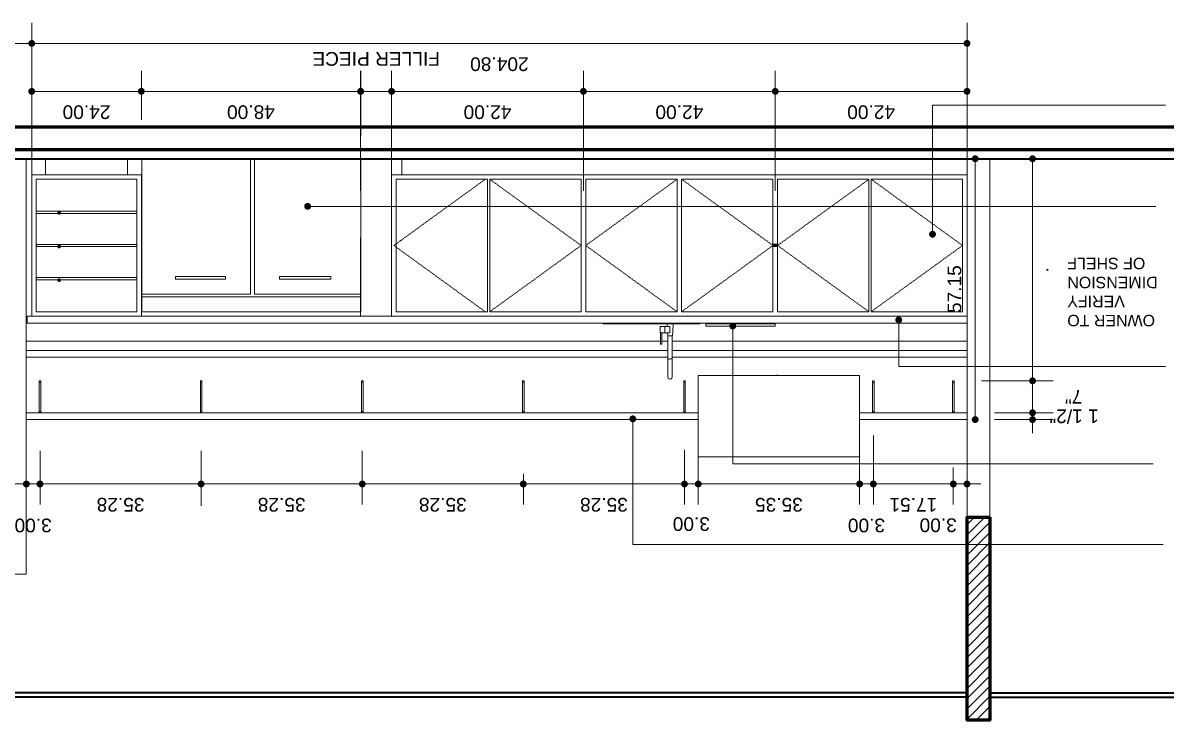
# Model space of a CAD drawing. Extents: x -566 to 72611, y -487 to 32334.
# Drawn here: x 326.8 to 577.1, y -481 to -328.2 of the extents above; entities that cross this region are included whole.
import ezdxf

# ---------------------------------------------------------------- set-up
doc = ezdxf.new("R2010")
doc.units = 0
doc.header["$LTSCALE"] = 0.5
doc.header["$MEASUREMENT"] = 0
doc.linetypes.add('HIDDEN', pattern=[0.375, 0.25, -0.125])
doc.layers.get('0').update_dxf_attribs({"color": 20, "linetype": 'CONTINUOUS'})
doc.layers.get('DEFPOINTS').update_dxf_attribs({"linetype": 'CONTINUOUS', "lineweight": 5})
for name, color, linetype, lineweight in [('Annotations', 40, 'CONTINUOUS', 5), ('Framing', 142, 'CONTINUOUS', 35), ('hatch', 253, 'CONTINUOUS', 5), ('projection', 153, 'HIDDEN', 9), ('viewed', 160, 'CONTINUOUS', 13), ('walls', 191, 'CONTINUOUS', 60)]:
    doc.layers.add(name, color=color, linetype=linetype, lineweight=lineweight)
doc.styles.get("Standard").update_dxf_attribs({"font": 'arial.ttf'})
doc.dimstyles.new('Arch96', dxfattribs={"dimscale": 96, "dimtxt": 0.03125, "dimasz": 0.015625, "dimexe": 0.046875, "dimexo": 0.0625, "dimgap": 0.03125, "dimtad": 1, "dimtoh": 1, "dimdec": 4, "dimzin": 3, "dimdsep": 46, "dimlunit": 4, "dimtxsty": 'Standard', "dimblk": 'DOT', "dimcen": 0, "dimdle": 0.046875, "dimclrd": 256, "dimclre": 256, "dimclrt": 256, "dimaunit": 1, "dimadec": 3, "dimazin": 2, "dimtfac": 1, "dimtdec": 4, "dimtmove": 2, "dimatfit": 3, "dimldrblk": 'ARO14', "dimfxl": 1, "dimfrac": 2, "dimlwd": -1, "dimlwe": -1, "dimarcsym": 0})
doc.dimstyles.new('Arch96 IN', dxfattribs={"dimscale": 96, "dimtxt": 0.03125, "dimasz": 0.015625, "dimexe": 0.046875, "dimexo": 0.125, "dimgap": 0.03125, "dimtad": 1, "dimtoh": 1, "dimzin": 3, "dimdsep": 46, "dimtxsty": 'Standard', "dimblk": 'DOT', "dimcen": 0, "dimdle": 0.046875, "dimclrd": 256, "dimclre": 256, "dimclrt": 256, "dimaunit": 1, "dimadec": 3, "dimazin": 2, "dimtfac": 1, "dimtmove": 2, "dimatfit": 3, "dimldrblk": 'ARO14', "dimfxl": 1, "dimfrac": 2, "dimlwd": -1, "dimlwe": -1, "dimarcsym": 0})

# ---------------------------------------------------------------- blocks, each defined once
blk = doc.blocks.new('_Dot')
at = {"color": 0, "linetype": 'ByBlock', "lineweight": -2}
blk.add_line((-0.5, 0), (-1, 0), dxfattribs=at)
at = {"color": 0, "linetype": 'ByBlock', "const_width": 0.5}
blk.add_lwpolyline([(-0.25, 0, 1), (0.25, 0, 1)], format="xyb", close=True, dxfattribs=at)
blk = doc.blocks.new('*D4')
at = {"layer": 'Annotations', "transparency": 16777216}
for p, q in [((533.5, -446.71), (533.5, -424.72)), ((530.5, -425.62), (530.5, -433.72)), ((529, -429.22), (527.5, -429.22)), ((533.5, -429.22), (530.5, -429.22)), ((535, -429.22), (536.5, -429.22))]:
    blk.add_line(p, q, dxfattribs=at)
at = {"layer": 'DEFPOINTS', "color": 0, "transparency": 16777216}
for p in [(530.5, -413.62, 64), (530.5, -429.22), (533.5, -458.71, 80)]:
    blk.add_point(p, dxfattribs=at)
at = {"layer": 'Annotations', "transparency": 16777216, "xscale": 1.5, "yscale": 1.5, "zscale": 1.5}
blk.add_blockref('_Dot', (530.5, -429.22), dxfattribs=at)
at = {"layer": 'Annotations', "transparency": 16777216, "xscale": 1.5, "yscale": 1.5, "zscale": 1.5, "rotation": 180}
blk.add_blockref('_Dot', (533.5, -429.22), dxfattribs=at)
at = {"layer": 'Annotations', "transparency": 16777216, "insert": (527.19, -438.23), "char_height": 3, "attachment_point": 5, "rotation": 180}
blk.add_mtext('3.00', dxfattribs=at)
blk = doc.blocks.new('ARO14')
blk.add_line((0, 0), (-1.02, 0))
at = {"const_width": 0.0625}
blk.add_lwpolyline([(-0.77, 0.47), (0, 0), (-0.77, -0.47)], dxfattribs=at)
blk = doc.blocks.new('*D18')
at = {"layer": 'Annotations', "transparency": 16777216}
for p, q in [((474.64, -421.97), (474.64, -433.72)), ((508.49, -429.22), (476.14, -429.22)), ((509.99, -431.6), (509.99, -433.72))]:
    blk.add_line(p, q, dxfattribs=at)
at = {"layer": 'DEFPOINTS', "color": 0, "transparency": 16777216}
for p in [(474.64, -409.97), (509.99, -419.6, 48), (474.64, -429.22)]:
    blk.add_point(p, dxfattribs=at)
at = {"layer": 'Annotations', "transparency": 16777216, "xscale": 1.5, "yscale": 1.5, "zscale": 1.5, "rotation": 180}
blk.add_blockref('_Dot', (474.64, -429.22), dxfattribs=at)
at = {"layer": 'Annotations', "transparency": 16777216, "xscale": 1.5, "yscale": 1.5, "zscale": 1.5}
blk.add_blockref('_Dot', (509.99, -429.22), dxfattribs=at)
at = {"layer": 'Annotations', "transparency": 16777216, "insert": (492.32, -433.75), "char_height": 3, "attachment_point": 5, "rotation": 180}
blk.add_mtext('35.35', dxfattribs=at)
blk = doc.blocks.new('*D19')
at = {"layer": 'Annotations', "transparency": 16777216}
for p, q in [((401.08, -421.97), (401.08, -433.72)), ((436.36, -426.97), (436.36, -433.72)), ((434.86, -429.22), (402.58, -429.22))]:
    blk.add_line(p, q, dxfattribs=at)
at = {"layer": 'DEFPOINTS', "color": 0, "transparency": 16777216}
for p in [(401.08, -409.97), (436.36, -414.97, -48), (401.08, -429.22)]:
    blk.add_point(p, dxfattribs=at)
at = {"layer": 'Annotations', "transparency": 16777216, "xscale": 1.5, "yscale": 1.5, "zscale": 1.5, "rotation": 180}
blk.add_blockref('_Dot', (401.08, -429.22), dxfattribs=at)
at = {"layer": 'Annotations', "transparency": 16777216, "xscale": 1.5, "yscale": 1.5, "zscale": 1.5}
blk.add_blockref('_Dot', (436.36, -429.22), dxfattribs=at)
at = {"layer": 'Annotations', "transparency": 16777216, "insert": (418.72, -433.75), "char_height": 3, "attachment_point": 5, "rotation": 180}
blk.add_mtext('35.28', dxfattribs=at)
blk = doc.blocks.new('*D20')
at = {"layer": 'Annotations', "transparency": 16777216}
for p, q in [((330.52, -421.97), (330.52, -433.72)), ((365.8, -421.97), (365.8, -433.72)), ((364.3, -429.22), (332.02, -429.22))]:
    blk.add_line(p, q, dxfattribs=at)
at = {"layer": 'DEFPOINTS', "color": 0, "transparency": 16777216}
for p in [(330.52, -409.97), (365.8, -409.97), (330.52, -429.22)]:
    blk.add_point(p, dxfattribs=at)
at = {"layer": 'Annotations', "transparency": 16777216, "xscale": 1.5, "yscale": 1.5, "zscale": 1.5, "rotation": 180}
blk.add_blockref('_Dot', (330.52, -429.22), dxfattribs=at)
at = {"layer": 'Annotations', "transparency": 16777216, "xscale": 1.5, "yscale": 1.5, "zscale": 1.5}
blk.add_blockref('_Dot', (365.8, -429.22), dxfattribs=at)
at = {"layer": 'Annotations', "transparency": 16777216, "insert": (348.16, -433.75), "char_height": 3, "attachment_point": 5, "rotation": 180}
blk.add_mtext('35.28', dxfattribs=at)
blk = doc.blocks.new('*D21')
at = {"layer": 'Annotations', "transparency": 16777216}
for p, q in [((327.52, -421.97), (327.52, -433.72)), ((330.52, -421.97), (330.52, -433.72)), ((326.02, -429.22), (324.52, -429.22)), ((330.52, -429.22), (327.52, -429.22)), ((332.02, -429.22), (333.52, -429.22))]:
    blk.add_line(p, q, dxfattribs=at)
at = {"layer": 'DEFPOINTS', "color": 0, "transparency": 16777216}
for p in [(327.52, -409.97), (330.52, -409.97), (327.52, -429.22)]:
    blk.add_point(p, dxfattribs=at)
at = {"layer": 'Annotations', "transparency": 16777216, "xscale": 1.5, "yscale": 1.5, "zscale": 1.5}
blk.add_blockref('_Dot', (327.52, -429.22), dxfattribs=at)
at = {"layer": 'Annotations', "transparency": 16777216, "xscale": 1.5, "yscale": 1.5, "zscale": 1.5, "rotation": 180}
blk.add_blockref('_Dot', (330.52, -429.22), dxfattribs=at)
at = {"layer": 'Annotations', "transparency": 16777216, "insert": (329.02, -438.28), "char_height": 3, "attachment_point": 5, "rotation": 180}
blk.add_mtext('3.00', dxfattribs=at)
blk = doc.blocks.new('*D5')
at = {"layer": 'Annotations', "transparency": 16777216}
for p, q in [((547.85, -412.11), (547.85, -410.61)), ((539.5, -413.61), (552.35, -413.61)), ((539.5, -415.11), (552.35, -415.11)), ((547.85, -415.11), (547.85, -413.61)), ((547.85, -416.61), (547.85, -418.11))]:
    blk.add_line(p, q, dxfattribs=at)
at = {"layer": 'DEFPOINTS', "color": 0, "transparency": 16777216}
for p in [(533.5, -413.61, 80), (533.5, -415.11, 80), (547.85, -413.61)]:
    blk.add_point(p, dxfattribs=at)
at = {"layer": 'Annotations', "transparency": 16777216, "xscale": 1.5, "yscale": 1.5, "zscale": 1.5}
for p, rotation in [((547.85, -413.61), 270), ((547.85, -415.11), 90)]:
    blk.add_blockref('_Dot', p, dxfattribs=dict(at, rotation=rotation))
at = {"layer": 'Annotations', "transparency": 16777216, "insert": (556.95, -414.36), "char_height": 3, "attachment_point": 5, "rotation": 180}
blk.add_mtext('1 1/2"', dxfattribs=at)
blk = doc.blocks.new('*D6')
at = {"layer": 'Annotations', "transparency": 16777216}
for p, q in [((548.77, -357.96), (552.35, -357.96)), ((547.85, -405.12), (547.85, -359.46)), ((536.67, -406.62), (552.35, -406.62))]:
    blk.add_line(p, q, dxfattribs=at)
at = {"layer": 'DEFPOINTS', "color": 0, "transparency": 16777216}
for p in [(542.77, -357.96), (547.85, -357.96), (530.67, -406.62, 64)]:
    blk.add_point(p, dxfattribs=at)
at = {"layer": 'Annotations', "transparency": 16777216, "xscale": 1.5, "yscale": 1.5, "zscale": 1.5}
for p, rotation in [((547.85, -357.96), 90), ((547.85, -406.62), 270)]:
    blk.add_blockref('_Dot', p, dxfattribs=dict(at, rotation=rotation))
at = {"layer": 'Annotations', "transparency": 16777216, "insert": (552.35, -382.29), "char_height": 3, "attachment_point": 5, "rotation": 270}
blk.add_mtext('.', dxfattribs=at)
blk = doc.blocks.new('*D71')
at = {"layer": 'Annotations', "transparency": 16777216}
for p, q in [((491.51, -364.96), (491.51, -338.7)), ((533.51, -364.96), (533.51, -338.7)), ((493.01, -343.2), (532.01, -343.2))]:
    blk.add_line(p, q, dxfattribs=at)
at = {"layer": 'DEFPOINTS', "color": 0, "transparency": 16777216}
for p in [(533.51, -343.2), (491.51, -376.96), (533.51, -376.96)]:
    blk.add_point(p, dxfattribs=at)
at = {"layer": 'Annotations', "transparency": 16777216, "xscale": 1.5, "yscale": 1.5, "zscale": 1.5, "rotation": 180}
blk.add_blockref('_Dot', (491.51, -343.2), dxfattribs=at)
at = {"layer": 'Annotations', "transparency": 16777216, "xscale": 1.5, "yscale": 1.5, "zscale": 1.5}
blk.add_blockref('_Dot', (533.51, -343.2), dxfattribs=at)
at = {"layer": 'Annotations', "transparency": 16777216, "insert": (512.51, -347.73), "char_height": 3, "attachment_point": 5, "rotation": 180}
blk.add_mtext('42.00', dxfattribs=at)
blk = doc.blocks.new('*D72')
at = {"layer": 'Annotations', "transparency": 16777216}
for p, q in [((449.51, -364.96), (449.51, -338.7)), ((491.51, -364.96), (491.51, -338.7)), ((490.01, -343.2), (451.01, -343.2))]:
    blk.add_line(p, q, dxfattribs=at)
at = {"layer": 'DEFPOINTS', "color": 0, "transparency": 16777216}
for p in [(449.51, -343.2), (449.51, -376.96), (491.51, -376.96)]:
    blk.add_point(p, dxfattribs=at)
at = {"layer": 'Annotations', "transparency": 16777216, "xscale": 1.5, "yscale": 1.5, "zscale": 1.5, "rotation": 180}
blk.add_blockref('_Dot', (449.51, -343.2), dxfattribs=at)
at = {"layer": 'Annotations', "transparency": 16777216, "xscale": 1.5, "yscale": 1.5, "zscale": 1.5}
blk.add_blockref('_Dot', (491.51, -343.2), dxfattribs=at)
at = {"layer": 'Annotations', "transparency": 16777216, "insert": (470.51, -347.73), "char_height": 3, "attachment_point": 5, "rotation": 180}
blk.add_mtext('42.00', dxfattribs=at)
blk = doc.blocks.new('*D73')
at = {"layer": 'Annotations', "transparency": 16777216}
for p, q in [((407.51, -364.96), (407.51, -338.7)), ((449.51, -364.96), (449.51, -338.7)), ((448.01, -343.2), (409.01, -343.2))]:
    blk.add_line(p, q, dxfattribs=at)
at = {"layer": 'DEFPOINTS', "color": 0, "transparency": 16777216}
for p in [(407.51, -343.2), (407.51, -376.96), (449.51, -376.96)]:
    blk.add_point(p, dxfattribs=at)
at = {"layer": 'Annotations', "transparency": 16777216, "xscale": 1.5, "yscale": 1.5, "zscale": 1.5, "rotation": 180}
blk.add_blockref('_Dot', (407.51, -343.2), dxfattribs=at)
at = {"layer": 'Annotations', "transparency": 16777216, "xscale": 1.5, "yscale": 1.5, "zscale": 1.5}
blk.add_blockref('_Dot', (449.51, -343.2), dxfattribs=at)
at = {"layer": 'Annotations', "transparency": 16777216, "insert": (428.51, -347.73), "char_height": 3, "attachment_point": 5, "rotation": 180}
blk.add_mtext('42.00', dxfattribs=at)
blk = doc.blocks.new('*D74')
at = {"layer": 'Annotations', "transparency": 16777216}
for p, q in [((328.7, -365.21), (328.7, -338.7)), ((352.71, -349.46), (352.71, -338.7)), ((351.21, -343.2), (330.2, -343.2))]:
    blk.add_line(p, q, dxfattribs=at)
at = {"layer": 'DEFPOINTS', "color": 0, "transparency": 16777216}
for p in [(328.7, -343.2), (352.71, -361.46), (328.7, -377.21)]:
    blk.add_point(p, dxfattribs=at)
at = {"layer": 'Annotations', "transparency": 16777216, "xscale": 1.5, "yscale": 1.5, "zscale": 1.5, "rotation": 180}
blk.add_blockref('_Dot', (328.7, -343.2), dxfattribs=at)
at = {"layer": 'Annotations', "transparency": 16777216, "xscale": 1.5, "yscale": 1.5, "zscale": 1.5}
blk.add_blockref('_Dot', (352.71, -343.2), dxfattribs=at)
at = {"layer": 'Annotations', "transparency": 16777216, "insert": (340.71, -347.73), "char_height": 3, "attachment_point": 5, "rotation": 180}
blk.add_mtext('24.00', dxfattribs=at)
blk = doc.blocks.new('*D75')
at = {"layer": 'Annotations', "transparency": 16777216}
for p, q in [((352.71, -349.46), (352.71, -338.7)), ((400.71, -364.96), (400.71, -338.7)), ((399.21, -343.2), (354.21, -343.2))]:
    blk.add_line(p, q, dxfattribs=at)
at = {"layer": 'DEFPOINTS', "color": 0, "transparency": 16777216}
for p in [(352.71, -343.2), (352.71, -361.46), (400.71, -376.96)]:
    blk.add_point(p, dxfattribs=at)
at = {"layer": 'Annotations', "transparency": 16777216, "xscale": 1.5, "yscale": 1.5, "zscale": 1.5, "rotation": 180}
blk.add_blockref('_Dot', (352.71, -343.2), dxfattribs=at)
at = {"layer": 'Annotations', "transparency": 16777216, "xscale": 1.5, "yscale": 1.5, "zscale": 1.5}
blk.add_blockref('_Dot', (400.71, -343.2), dxfattribs=at)
at = {"layer": 'Annotations', "transparency": 16777216, "insert": (376.71, -347.73), "char_height": 3, "attachment_point": 5, "rotation": 180}
blk.add_mtext('48.00', dxfattribs=at)
blk = doc.blocks.new('*D76')
at = {"layer": 'Annotations', "transparency": 16777216}
for p, q in [((328.72, -349.46), (328.72, -328.19)), ((533.51, -347.71), (533.51, -328.19)), ((532.01, -332.69), (330.22, -332.69))]:
    blk.add_line(p, q, dxfattribs=at)
at = {"layer": 'DEFPOINTS', "color": 0, "transparency": 16777216}
for p in [(328.72, -332.69), (533.51, -359.71), (328.72, -361.46)]:
    blk.add_point(p, dxfattribs=at)
at = {"layer": 'Annotations', "transparency": 16777216, "xscale": 1.5, "yscale": 1.5, "zscale": 1.5, "rotation": 180}
blk.add_blockref('_Dot', (328.72, -332.69), dxfattribs=at)
at = {"layer": 'Annotations', "transparency": 16777216, "xscale": 1.5, "yscale": 1.5, "zscale": 1.5}
blk.add_blockref('_Dot', (533.51, -332.69), dxfattribs=at)
at = {"layer": 'Annotations', "transparency": 16777216, "insert": (431.11, -337.22), "char_height": 3, "attachment_point": 5, "rotation": 180}
blk.add_mtext('204.80', dxfattribs=at)
blk = doc.blocks.new('*D78')
at = {"layer": 'Annotations', "transparency": 16777216}
for p, q in [((547.85, -405.12), (547.85, -403.62)), ((536.67, -406.62), (552.35, -406.62)), ((547.85, -406.62), (547.85, -413.61)), ((545.5, -413.61), (552.35, -413.61)), ((547.85, -415.11), (547.85, -416.61))]:
    blk.add_line(p, q, dxfattribs=at)
at = {"layer": 'DEFPOINTS', "color": 0, "transparency": 16777216}
for p in [(530.67, -406.62, 64), (539.5, -413.61), (547.85, -413.61)]:
    blk.add_point(p, dxfattribs=at)
at = {"layer": 'Annotations', "transparency": 16777216, "xscale": 1.5, "yscale": 1.5, "zscale": 1.5}
for p, rotation in [((547.85, -406.62), 270), ((547.85, -413.61), 90)]:
    blk.add_blockref('_Dot', p, dxfattribs=dict(at, rotation=rotation))
at = {"layer": 'Annotations', "transparency": 16777216, "insert": (556.85, -410.11), "char_height": 3, "attachment_point": 5, "rotation": 180}
blk.add_mtext('7"', dxfattribs=at)
blk = doc.blocks.new('*D79')
at = {"layer": 'Annotations', "transparency": 16777216}
for p, q in [((512.99, -418.62), (512.99, -433.72)), ((530.5, -425.62), (530.5, -433.72)), ((529, -429.22), (514.49, -429.22))]:
    blk.add_line(p, q, dxfattribs=at)
at = {"layer": 'DEFPOINTS', "color": 0, "transparency": 16777216}
for p in [(512.99, -406.62, 64), (530.5, -413.62, 64), (512.99, -429.22)]:
    blk.add_point(p, dxfattribs=at)
at = {"layer": 'Annotations', "transparency": 16777216, "xscale": 1.5, "yscale": 1.5, "zscale": 1.5, "rotation": 180}
blk.add_blockref('_Dot', (512.99, -429.22), dxfattribs=at)
at = {"layer": 'Annotations', "transparency": 16777216, "xscale": 1.5, "yscale": 1.5, "zscale": 1.5}
blk.add_blockref('_Dot', (530.5, -429.22), dxfattribs=at)
at = {"layer": 'Annotations', "transparency": 16777216, "insert": (521.75, -433.75), "char_height": 3, "attachment_point": 5, "rotation": 180}
blk.add_mtext('17.51', dxfattribs=at)
blk = doc.blocks.new('*D80')
at = {"layer": 'Annotations', "transparency": 16777216}
for p, q in [((509.99, -417.48), (509.99, -433.72)), ((512.99, -418.62), (512.99, -433.72)), ((508.49, -429.22), (506.99, -429.22)), ((512.99, -429.22), (509.99, -429.22)), ((514.49, -429.22), (515.99, -429.22))]:
    blk.add_line(p, q, dxfattribs=at)
at = {"layer": 'DEFPOINTS', "color": 0, "transparency": 16777216}
for p in [(509.99, -405.48), (512.99, -406.62, 64), (509.99, -429.22)]:
    blk.add_point(p, dxfattribs=at)
at = {"layer": 'Annotations', "transparency": 16777216, "xscale": 1.5, "yscale": 1.5, "zscale": 1.5}
blk.add_blockref('_Dot', (509.99, -429.22), dxfattribs=at)
at = {"layer": 'Annotations', "transparency": 16777216, "xscale": 1.5, "yscale": 1.5, "zscale": 1.5, "rotation": 180}
blk.add_blockref('_Dot', (512.99, -429.22), dxfattribs=at)
at = {"layer": 'Annotations', "transparency": 16777216, "insert": (511.49, -438.28), "char_height": 3, "attachment_point": 5, "rotation": 180}
blk.add_mtext('3.00', dxfattribs=at)
blk = doc.blocks.new('*D81')
at = {"layer": 'Annotations', "transparency": 16777216}
for p, q in [((401.08, -421.97), (401.08, -433.72)), ((399.58, -429.22), (367.3, -429.22)), ((365.8, -433.97), (365.8, -433.72))]:
    blk.add_line(p, q, dxfattribs=at)
at = {"layer": 'DEFPOINTS', "color": 0, "transparency": 16777216}
for p in [(401.08, -409.97), (365.8, -421.97), (365.8, -429.22)]:
    blk.add_point(p, dxfattribs=at)
at = {"layer": 'Annotations', "transparency": 16777216, "xscale": 1.5, "yscale": 1.5, "zscale": 1.5, "rotation": 180}
blk.add_blockref('_Dot', (365.8, -429.22), dxfattribs=at)
at = {"layer": 'Annotations', "transparency": 16777216, "xscale": 1.5, "yscale": 1.5, "zscale": 1.5}
blk.add_blockref('_Dot', (401.08, -429.22), dxfattribs=at)
at = {"layer": 'Annotations', "transparency": 16777216, "insert": (383.44, -433.75), "char_height": 3, "attachment_point": 5, "rotation": 180}
blk.add_mtext('35.28', dxfattribs=at)
blk = doc.blocks.new('*D82')
at = {"layer": 'Annotations', "transparency": 16777216}
for p, q in [((471.64, -422.72), (471.64, -433.72)), ((436.36, -426.97), (436.36, -433.72)), ((437.86, -429.22), (470.14, -429.22))]:
    blk.add_line(p, q, dxfattribs=at)
at = {"layer": 'DEFPOINTS', "color": 0, "transparency": 16777216}
for p in [(471.64, -410.72), (436.36, -414.97, -48), (471.64, -429.22)]:
    blk.add_point(p, dxfattribs=at)
at = {"layer": 'Annotations', "transparency": 16777216, "xscale": 1.5, "yscale": 1.5, "zscale": 1.5, "rotation": 180}
blk.add_blockref('_Dot', (436.36, -429.22), dxfattribs=at)
at = {"layer": 'Annotations', "transparency": 16777216, "xscale": 1.5, "yscale": 1.5, "zscale": 1.5}
blk.add_blockref('_Dot', (471.64, -429.22), dxfattribs=at)
at = {"layer": 'Annotations', "transparency": 16777216, "insert": (454, -433.75), "char_height": 3, "attachment_point": 5, "rotation": 180}
blk.add_mtext('35.28', dxfattribs=at)
blk = doc.blocks.new('*D83')
at = {"layer": 'Annotations', "transparency": 16777216}
for p, q in [((471.64, -421.72), (471.64, -424.72)), ((470.14, -429.22), (468.64, -429.22)), ((474.64, -429.22), (471.64, -429.22)), ((476.14, -429.22), (477.64, -429.22)), ((474.64, -431.6), (474.64, -433.72))]:
    blk.add_line(p, q, dxfattribs=at)
at = {"layer": 'DEFPOINTS', "color": 0, "transparency": 16777216}
for p in [(474.64, -419.6), (471.64, -429.22), (471.64, -433.72, 48)]:
    blk.add_point(p, dxfattribs=at)
at = {"layer": 'Annotations', "transparency": 16777216, "xscale": 1.5, "yscale": 1.5, "zscale": 1.5}
blk.add_blockref('_Dot', (471.64, -429.22), dxfattribs=at)
at = {"layer": 'Annotations', "transparency": 16777216, "xscale": 1.5, "yscale": 1.5, "zscale": 1.5, "rotation": 180}
blk.add_blockref('_Dot', (474.64, -429.22), dxfattribs=at)
at = {"layer": 'Annotations', "transparency": 16777216, "insert": (473.14, -437.97), "char_height": 3, "attachment_point": 5, "rotation": 180}
blk.add_mtext('3.00', dxfattribs=at)
blk = doc.blocks.new('*D84')
at = {"layer": 'Annotations', "transparency": 16777216}
for p, q in [((284.47, -349.46), (284.47, -328.19)), ((328.72, -349.46), (328.72, -328.19)), ((327.22, -332.69), (285.97, -332.69))]:
    blk.add_line(p, q, dxfattribs=at)
at = {"layer": 'DEFPOINTS', "color": 0, "transparency": 16777216}
for p in [(284.47, -332.69), (284.47, -361.46), (328.72, -361.46)]:
    blk.add_point(p, dxfattribs=at)
at = {"layer": 'Annotations', "transparency": 16777216, "xscale": 1.5, "yscale": 1.5, "zscale": 1.5, "rotation": 180}
blk.add_blockref('_Dot', (284.47, -332.69), dxfattribs=at)
at = {"layer": 'Annotations', "transparency": 16777216, "xscale": 1.5, "yscale": 1.5, "zscale": 1.5}
blk.add_blockref('_Dot', (328.72, -332.69), dxfattribs=at)
at = {"layer": 'Annotations', "transparency": 16777216, "insert": (306.59, -337.22), "char_height": 3, "attachment_point": 5, "rotation": 180}
blk.add_mtext('44.25', dxfattribs=at)
blk = doc.blocks.new('*D220')
at = {"layer": 'Annotations', "transparency": 16777216}
for p, q in [((545.51, -357.96), (539.8, -357.96)), ((535.3, -413.61), (535.3, -359.46)), ((545.5, -415.11), (539.8, -415.11))]:
    blk.add_line(p, q, dxfattribs=at)
at = {"layer": 'DEFPOINTS', "color": 0, "transparency": 16777216}
for p in [(533.51, -357.96), (535.3, -357.96), (533.5, -415.11, 80)]:
    blk.add_point(p, dxfattribs=at)
at = {"layer": 'Annotations', "transparency": 16777216, "xscale": 1.5, "yscale": 1.5, "zscale": 1.5}
for p, rotation in [((535.3, -357.96), 90), ((535.3, -415.11), 270)]:
    blk.add_blockref('_Dot', p, dxfattribs=dict(at, rotation=rotation))
at = {"layer": 'Annotations', "transparency": 16777216, "insert": (530.77, -386.53), "char_height": 3, "attachment_point": 5, "rotation": 90}
blk.add_mtext('57.15', dxfattribs=at)
blk = doc.blocks.new('*D294')
at = {"layer": 'Annotations', "transparency": 16777216}
for p, q in [((400.75, -352.96), (400.75, -338.7)), ((407.51, -352.96), (407.51, -338.7)), ((399.25, -343.2), (397.75, -343.2)), ((407.51, -343.2), (400.75, -343.2)), ((409.01, -343.2), (410.51, -343.2))]:
    blk.add_line(p, q, dxfattribs=at)
at = {"layer": 'DEFPOINTS', "color": 0, "transparency": 16777216}
for p in [(400.75, -343.2), (400.75, -364.96), (407.51, -364.96)]:
    blk.add_point(p, dxfattribs=at)
at = {"layer": 'Annotations', "transparency": 16777216, "xscale": 1.5, "yscale": 1.5, "zscale": 1.5}
blk.add_blockref('_Dot', (400.75, -343.2), dxfattribs=at)
at = {"layer": 'Annotations', "transparency": 16777216, "xscale": 1.5, "yscale": 1.5, "zscale": 1.5, "rotation": 180}
blk.add_blockref('_Dot', (407.51, -343.2), dxfattribs=at)
at = {"layer": 'Annotations', "transparency": 16777216, "insert": (404.13, -336.06), "char_height": 3, "attachment_point": 5, "rotation": 180}
blk.add_mtext('FILLER PIECE', dxfattribs=at)

msp = doc.modelspace()

# ---------------------------------------------------------------- hatches: boundary and pattern name
at = {"layer": 'hatch'}
h = msp.add_hatch(dxfattribs=at)
h.set_pattern_fill('ANSI31', color=256, scale=0.5, style=0)
h.set_pattern_definition([(225, (520.0315, -40.7043), (1.122532, -1.122532), [])])
h.paths.add_polyline_path([(538.50015, -436.45856), (533.50015, -436.45856), (533.50015, -480.95856), (538.50015, -480.95856)])

# ---------------------------------------------------------------- linework, layer by layer
for p, q in [((340.86367, -357.95856), (291.99485, -357.95856)), ((328.70454, -357.95856), (470.98971, -357.95856)), ((470.98971, -357.95856), (328.70454, -357.95856)), ((329.51636, -357.95856), (339.92709, -357.95856)), ((339.92709, -357.95856), (329.51636, -357.95856)), ((331.07035, -357.95856), (338.1478, -357.95856)), ((338.1478, -357.95856), (331.07035, -357.95856)), ((338.1478, -357.95856), (340.86367, -357.95856)), ((340.86367, -357.95856), (339.90363, -357.95856)), ((339.90363, -357.95856), (346.22204, -357.95856)), ((340.86367, -357.95856), (339.90363, -357.95856)), ((340.86367, -357.95856), (339.90363, -357.95856)), ((339.90363, -357.95856), (340.86367, -357.95856)), ((350.78766, -357.95856), (339.92709, -357.95856)), ((339.92709, -357.95856), (350.78766, -357.95856)), ((340.96653, -357.95856), (340.76081, -357.95856)), ((341.81631, -357.95856), (340.86367, -357.95856)), ((341.81631, -357.95856), (352.8106, -357.95856)), ((352.8106, -357.95856), (341.81631, -357.95856)), ((575.24057, -357.95856), (352.8106, -357.95856)), ((352.8106, -357.95856), (580.24649, -357.95856)), ((403.26767, -357.95856), (426.76864, -357.95856)), ((426.76864, -357.95856), (403.26767, -357.95856)), ((426.76864, -357.95856), (403.26767, -357.95856)), ((426.76864, -357.95856), (403.26767, -357.95856)), ((426.76864, -357.95856), (403.26767, -357.95856)), ((403.26767, -357.95856), (426.76864, -357.95856)), ((427.38581, -357.95856), (448.25886, -357.95856)), ((448.25886, -357.95856), (427.38581, -357.95856)), ((427.38581, -357.95856), (448.25886, -357.95856)), ((448.25886, -357.95856), (427.38581, -357.95856)), ((448.25886, -357.95856), (427.38581, -357.95856)), ((427.38581, -357.95856), (448.25886, -357.95856)), ((448.91031, -357.95856), (470.98971, -357.95856)), ((470.98971, -357.95856), (448.91031, -357.95856)), ((470.98971, -357.95856), (508.74222, -357.95856)), ((508.74222, -357.95856), (470.98971, -357.95856)), ((491.17618, -357.95856), (511.41662, -357.95856)), ((511.41662, -357.95856), (491.17618, -357.95856)), ((508.74222, -357.95856), (533.51317, -357.95856)), ((533.51317, -357.95856), (508.74222, -357.95856)), ((532.18597, -357.95856), (511.41662, -357.95856)), ((511.41662, -357.95856), (532.18597, -357.95856)), ((533.51317, -357.95856), (575.24057, -357.95856)), ((664.00987, -357.95856), (538.51909, -357.95856)), ((538.62195, -357.95856), (612.85352, -357.95856)), ((613.64212, -357.95856), (538.62195, -357.95856)), ((492.01463, -405.48048, 6.66667), (491.80891, -405.48048, 6.66667))]:
    msp.add_line(p, q)
at = {"layer": 'Annotations'}
for p in [(365.79777, -406.61651), (401.07925, -406.61651), (401.07925, -406.61651), (436.36074, -406.61651)]:
    msp.add_point(p, dxfattribs=at)
at = {"layer": 'Framing'}
for p, q in [((0.00592, -357.95856), (762.5, -357.95856)), ((533.50015, -474.95856), (0.00023, -474.95856)), ((538.50015, -474.95856), (762.5, -474.95856)), ((533.50015, -475.95856), (0.00018, -475.95856)), ((538.50015, -475.95856), (762.5, -475.95856))]:
    msp.add_line(p, q, dxfattribs=at)
at = {"layer": 'projection'}
for p, q in [((408.00856, -376.96496), (428.01125, -362.45856)), ((449.00856, -376.96496), (429.01125, -362.45856)), ((450.01317, -376.96496), (470.01586, -362.45856)), ((491.01317, -376.96496), (471.01586, -362.45856)), ((492.01317, -376.96496), (512.01586, -362.45856)), ((532.51317, -376.96496), (512.51586, -362.45856)), ((428.01125, -391.47136), (408.00856, -376.96496)), ((429.01125, -391.47136), (449.00856, -376.96496)), ((470.01586, -391.47136), (450.01317, -376.96496)), ((471.01586, -391.47136), (491.01317, -376.96496)), ((512.01586, -391.47136), (492.01317, -376.96496)), ((512.51586, -391.47136), (532.51317, -376.96496))]:
    msp.add_line(p, q, dxfattribs=at)
at = {"layer": 'viewed'}
for p, q in [((327.51628, -357.95856), (327.51628, -448.95856)), ((400.75047, -357.95856), (400.72331, -392.47136)), ((533.50015, -436.45856, 80), (533.51317, -357.95856)), ((538.50015, -436.45856, 80), (538.50015, -357.95856)), ((329.70454, -391.47136), (329.70454, -362.45856)), ((329.70454, -362.45856), (329.70454, -369.46176)), ((428.51125, -362.45856), (428.51125, -391.47136)), ((429.01125, -362.45856), (429.01125, -391.47136)), ((470.01586, -362.45856), (470.01586, -391.47136)), ((471.01586, -362.45856), (471.01586, -391.47136)), ((512.01586, -362.45856), (512.01586, -391.47136)), ((512.51586, -362.45856), (512.51586, -391.47136)), ((329.70454, -369.96176), (329.70454, -376.71496)), ((329.70454, -377.21496), (329.70454, -383.96816)), ((329.70454, -384.46816), (329.70454, -391.47136)), ((371.1607, -383.77675), (371.1607, -384.35963)), ((371.1607, -383.77675), (371.1607, -384.35963)), ((371.1607, -384.35963), (371.1607, -383.77675)), ((371.1607, -384.35963), (371.1607, -383.77675)), ((330.2021, -392.47136), (448.73888, -392.47136)), ((330.2021, -392.47136), (448.73888, -392.47136)), ((448.73888, -392.47136), (330.2021, -392.47136)), ((330.2021, -392.47136), (448.73888, -392.47136)), ((448.73888, -392.47136), (330.2021, -392.47136)), ((330.2021, -392.47136), (448.73888, -392.47136)), ((448.73888, -392.47136), (330.2021, -392.47136)), ((352.70774, -392.47136), (448.73888, -392.47136)), ((448.73888, -392.47136), (352.70774, -392.47136)), ((352.70774, -392.47136), (448.73888, -392.47136)), ((407.33713, -392.47136), (407.1314, -392.47136)), ((407.33713, -392.47136), (407.1314, -392.47136)), ((407.33713, -392.47136), (407.1314, -392.47136)), ((407.33713, -392.47136), (407.1314, -392.47136)), ((407.33713, -392.47136), (407.1314, -392.47136)), ((407.23427, -392.47136), (407.4057, -392.47136)), ((407.4057, -392.47136), (407.23427, -392.47136)), ((407.4057, -392.47136), (407.23427, -392.47136)), ((407.23427, -392.47136), (407.4057, -392.47136)), ((407.50856, -392.47136), (407.30284, -392.47136)), ((407.4057, -392.47136), (428.2351, -392.47136)), ((428.2351, -392.47136), (407.4057, -392.47136)), ((407.4057, -392.47136), (428.2351, -392.47136)), ((428.2351, -392.47136), (407.4057, -392.47136)), ((448.84174, -392.47136), (448.63601, -392.47136)), ((448.84174, -392.47136), (448.63601, -392.47136)), ((448.84174, -392.47136), (448.63601, -392.47136)), ((448.84174, -392.47136), (448.63601, -392.47136)), ((448.84174, -392.47136), (448.63601, -392.47136)), ((448.73888, -392.47136), (448.91031, -392.47136)), ((448.91031, -392.47136), (448.73888, -392.47136)), ((448.91031, -392.47136), (448.73888, -392.47136)), ((448.73888, -392.47136), (448.91031, -392.47136)), ((449.01317, -392.47136), (448.80745, -392.47136)), ((448.91031, -392.47136), (470.98971, -392.47136)), ((470.98971, -392.47136), (448.91031, -392.47136)), ((448.91031, -392.47136), (470.98971, -392.47136)), ((470.98971, -392.47136), (448.91031, -392.47136)), ((360.04455, -393.96001), (454.68713, -393.96001)), ((454.68713, -393.96001), (360.04455, -393.96001)), ((360.04455, -393.96001), (454.68713, -393.96001)), ((454.68713, -393.96001), (360.04455, -393.96001)), ((360.04455, -393.96001), (454.68713, -393.96001)), ((360.04455, -393.96001), (454.68713, -393.96001)), ((454.68713, -393.96001), (360.04455, -393.96001)), ((360.04455, -393.96001), (454.68713, -393.96001)), ((454.68713, -393.96001), (360.04455, -393.96001)), ((454.68713, -393.96001), (406.15658, -393.96001)), ((475.00404, -394.13145), (453.79567, -394.13145)), ((453.79567, -394.13145), (454.85857, -394.13145)), ((454.85857, -394.13145), (453.79567, -394.13145)), ((454.85857, -394.13145), (453.79567, -394.13145)), ((453.79567, -394.13145), (475.00404, -394.13145)), ((453.79567, -394.13145), (454.85857, -394.13145)), ((475.00404, -394.13145), (453.79567, -394.13145)), ((454.85857, -394.13145), (453.79567, -394.13145)), ((453.79567, -394.13145), (454.85857, -394.13145)), ((453.79567, -394.13145), (475.00404, -394.13145)), ((475.87282, -393.96001), (491.51855, -393.96001)), ((475.87282, -393.96001), (491.51855, -393.96001)), ((491.51855, -393.96001), (475.87282, -393.96001)), ((491.51855, -393.96001), (475.87282, -393.96001)), ((475.87282, -393.96001), (491.51855, -393.96001)), ((491.51855, -393.96001), (475.87282, -393.96001)), ((475.87282, -393.96001), (491.51855, -393.96001)), ((491.51855, -393.96001), (475.87282, -393.96001)), ((476.66215, -394.13145), (476.31855, -394.13145)), ((476.66215, -394.13145), (476.31855, -394.13145)), ((476.66215, -394.61147), (476.31855, -394.61147)), ((476.31855, -394.61147), (476.66215, -394.61147)), ((476.31855, -394.61147), (476.66215, -394.61147)), ((476.66215, -394.61147), (476.31855, -394.61147)), ((476.66215, -394.61147), (476.31855, -394.61147)), ((476.31855, -394.61147), (476.66215, -394.61147)), ((476.66215, -394.61147), (476.31855, -394.61147)), ((476.31855, -394.61147), (476.66215, -394.61147)), ((476.76501, -394.61147), (476.55929, -394.61147)), ((476.76501, -394.61147), (476.55929, -394.61147)), ((491.12698, -394.13145), (476.66215, -394.13145)), ((476.66215, -394.13145), (491.12698, -394.13145)), ((476.66215, -394.13145), (491.12698, -394.13145)), ((491.12698, -394.13145), (476.66215, -394.13145)), ((491.12698, -394.13145), (476.66215, -394.13145)), ((476.66215, -394.13145), (491.12698, -394.13145)), ((476.66215, -394.61147), (491.12698, -394.61147)), ((476.66215, -394.61147), (491.12698, -394.61147)), ((491.12698, -394.61147), (476.66215, -394.61147)), ((476.66215, -394.61147), (491.12698, -394.61147)), ((491.12698, -394.61147), (476.66215, -394.61147)), ((491.12698, -394.61147), (476.66215, -394.61147)), ((476.66215, -394.61147), (491.12698, -394.61147)), ((491.12698, -394.61147), (476.66215, -394.61147)), ((493.43155, -393.96001), (490.06689, -393.96001)), ((490.06689, -393.96001), (493.43155, -393.96001)), ((490.06689, -393.96001), (493.43155, -393.96001)), ((490.06689, -393.96001), (493.43155, -393.96001)), ((493.43155, -393.96001), (490.06689, -393.96001)), ((490.06689, -393.96001), (493.43155, -393.96001)), ((490.06689, -393.96001), (493.43155, -393.96001)), ((493.43155, -393.96001), (490.06689, -393.96001)), ((490.06689, -393.96001), (493.43155, -393.96001)), ((493.43155, -393.96001), (490.06689, -393.96001)), ((491.22984, -394.13145), (491.02412, -394.13145)), ((491.22984, -394.61147), (491.02412, -394.61147)), ((491.22984, -394.61147), (491.02412, -394.61147)), ((491.22984, -394.61147), (491.02412, -394.61147)), ((491.51855, -394.13145), (491.12698, -394.13145)), ((491.12698, -394.13145), (491.51855, -394.13145)), ((491.12698, -394.61147), (491.51855, -394.61147)), ((491.12698, -394.61147), (491.51855, -394.61147)), ((491.51855, -394.61147), (491.12698, -394.61147)), ((491.12698, -394.61147), (491.51855, -394.61147)), ((491.51855, -394.61147), (491.12698, -394.61147)), ((491.12698, -394.61147), (491.51855, -394.61147)), ((491.51855, -394.61147), (491.12698, -394.61147)), ((491.51855, -394.61147), (491.12698, -394.61147)), ((468.02481, -399.95856), (327.51628, -399.95856)), ((533.50621, -399.95856), (468.95057, -399.95856)), ((468.02481, -401.45856), (327.51628, -401.45856)), ((533.50596, -401.45856), (468.95057, -401.45856)), ((509.99222, -405.48048), (474.74509, -405.48048)), ((474.74509, -405.48048), (509.99222, -405.48048)), ((474.74509, -405.48048), (509.99222, -405.48048)), ((509.99222, -405.48048), (474.74509, -405.48048)), ((327.51628, -413.60516), (474.64222, -413.60516, 57.14076)), ((327.51628, -415.10516), (474.64222, -415.10516, 57.14076)), ((327.51628, -415.10516), (474.64222, -415.10516, 57.14076)), ((509.99222, -413.60516, 70.86999), (533.50015, -413.60516, 80)), ((509.99222, -415.10516, 70.86999), (533.50015, -415.10516, 80)), ((509.99222, -415.10516, 70.86999), (533.50015, -415.10516, 80)), ((-0.09694, -448.95856), (327.51628, -448.95856))]:
    msp.add_line(p, q, dxfattribs=at)
for points in [[(349.70774, -361.45856), (331.70454, -361.45856), (331.70454, -357.95856), (349.70774, -357.95856)], [(400.75047, -391.47704), (352.85139, -391.47704), (352.85139, -357.95856), (400.75047, -357.95856)], [(376.64664, -387.63688), (352.85139, -387.63688), (352.85139, -357.95856), (376.64664, -357.95856)], [(400.75047, -387.63688), (377.46953, -387.63688), (377.46953, -357.95856), (400.75047, -357.95856)], [(533.51317, -357.95856), (409.76259, -357.95856), (409.76259, -361.45856), (533.51317, -361.45856)], [(352.70774, -361.45856), (328.70454, -361.45856), (328.70454, -392.47136), (352.70774, -392.47136)], [(533.51317, -361.45856), (407.50856, -361.45856), (407.50856, -392.47136), (533.51317, -392.47136)], [(408.50856, -391.47136), (428.51125, -391.47136), (428.51125, -362.45856), (408.50856, -362.45856)], [(429.01125, -362.45856), (449.00856, -362.45856), (449.00856, -391.47136), (429.01125, -391.47136)], [(450.01317, -391.47136), (470.01586, -391.47136), (470.01586, -362.45856), (450.01317, -362.45856)], [(471.01586, -362.45856), (491.01317, -362.45856), (491.01317, -391.47136), (471.01586, -391.47136)], [(512.01586, -362.45856), (492.01317, -362.45856), (492.01317, -391.47136), (512.01586, -391.47136)], [(532.51317, -391.47136), (512.51586, -391.47136), (512.51586, -362.45856), (532.51317, -362.45856)], [(371.1607, -383.77675), (360.15455, -383.77675), (360.15455, -384.35963), (371.1607, -384.35963)], [(394.16735, -383.77675), (382.95547, -383.77675), (382.95547, -384.35963), (394.16735, -384.35963)], [(400.75047, -388.18548), (352.85139, -388.18548), (352.85139, -391.47704), (400.75047, -391.47704)], [(327.70454, -393.96001), (533.51317, -393.96001), (533.51317, -392.47136), (327.70454, -392.47136)], [(475.00404, -393.96001), (453.79567, -393.96001), (453.79567, -394.13145), (475.00404, -394.13145)], [(467.30478, -396.08581), (466.31046, -396.08581), (466.31046, -394.74862), (467.30478, -394.74862)], [(467.93286, -396.08581), (467.30478, -396.08581), (467.30478, -394.74862), (468.43626, -394.74862), (468.43626, -396.08581)], [(491.51855, -394.61147), (476.31855, -394.61147), (476.31855, -394.13145), (491.51855, -394.13145)], [(466.68762, -396.08581), (466.38932, -396.08581), (466.38932, -398.59338), (466.68762, -398.59338)], [(509.99222, -405.48048), (474.64222, -405.48048), (474.64222, -423.2412), (509.99222, -423.2412)], [(330.68772, -406.61651), (330.34485, -406.61651), (330.34485, -406.95938), (330.68772, -406.95938)], [(330.68772, -406.95938), (330.34485, -406.95938), (330.34485, -413.30793), (330.68772, -413.30793)], [(365.9692, -406.61651), (365.62633, -406.61651), (365.62633, -406.95938), (365.9692, -406.95938)], [(365.9692, -406.95938), (365.62633, -406.95938), (365.62633, -413.30793), (365.9692, -413.30793)], [(401.25069, -406.61651), (400.90782, -406.61651), (400.90782, -406.95938), (401.25069, -406.95938)], [(401.25069, -406.95938), (400.90782, -406.95938), (400.90782, -413.30793), (401.25069, -413.30793)], [(436.53217, -406.61651), (436.1893, -406.61651), (436.1893, -406.95938), (436.53217, -406.95938)], [(436.53217, -406.95938), (436.1893, -406.95938), (436.1893, -413.30793), (436.53217, -413.30793)], [(330.68772, -413.30793), (330.34485, -413.30793), (330.34485, -413.61651), (330.68772, -413.61651)], [(365.9692, -413.30793), (365.62633, -413.30793), (365.62633, -413.61651), (365.9692, -413.61651)], [(401.25069, -413.30793), (400.90782, -413.30793), (400.90782, -413.61651), (401.25069, -413.61651)], [(436.53217, -413.30793), (436.1893, -413.30793), (436.1893, -413.61651), (436.53217, -413.61651)]]:
    msp.add_lwpolyline(points, close=True, dxfattribs=at)
for points in [[(329.70454, -391.47136), (351.70774, -391.47136), (351.70774, -362.45856), (329.70454, -362.45856)], [(341.95614, -369.46176), (329.70454, -369.46176), (329.70454, -369.96176), (341.95614, -369.96176)], [(329.70454, -369.96176), (351.70774, -369.96176), (351.70774, -369.46176), (329.70454, -369.46176)], [(329.70454, -369.96176), (329.70454, -376.71496)], [(341.95614, -376.71496), (329.70454, -376.71496), (329.70454, -377.21496), (341.95614, -377.21496)], [(329.70454, -377.21496), (351.70774, -377.21496), (351.70774, -376.71496), (329.70454, -376.71496)], [(329.70454, -377.21496), (329.70454, -383.96816)], [(341.95614, -383.96816), (329.70454, -383.96816), (329.70454, -384.46816), (341.95614, -384.46816)], [(329.70454, -384.46816), (351.70774, -384.46816), (351.70774, -383.96816), (329.70454, -383.96816)], [(468.98485, -396.73727), (469.122, -395.77723), (469.19058, -394.13145), (467.81909, -394.13145), (467.8343, -394.74862)], [(327.51628, -397.96001), (466.38932, -397.96001)], [(466.68762, -397.96001), (468.02481, -397.96001)], [(467.93286, -396.08581), (468.02481, -396.73727), (468.98485, -396.73727)], [(468.95057, -396.73727), (468.02481, -396.73727), (468.02481, -405.75478)], [(468.95057, -405.80621), (468.95057, -396.73727)], [(468.95057, -397.96001), (533.50654, -397.96001)]]:
    msp.add_lwpolyline(points, dxfattribs=at)
for points, elevation in [([(471.81366, -406.61651), (471.47079, -406.61651), (471.47079, -406.95938), (471.81366, -406.95938)], 48), ([(471.81366, -406.95938), (471.47079, -406.95938), (471.47079, -413.30793), (471.81366, -413.30793)], 48), ([(513.1632, -406.61651), (512.82033, -406.61651), (512.82033, -406.95938), (513.1632, -406.95938)], 64), ([(513.1632, -406.95938), (512.82033, -406.95938), (512.82033, -413.30793), (513.1632, -413.30793)], 64), ([(530.32917, -406.61651), (530.67205, -406.61651), (530.67205, -406.95938), (530.32917, -406.95938)], 64), ([(530.32917, -406.95938), (530.67205, -406.95938), (530.67205, -413.30793), (530.32917, -413.30793)], 64), ([(471.81366, -413.30793), (471.47079, -413.30793), (471.47079, -413.61651), (471.81366, -413.61651)], 48), ([(513.1632, -413.30793), (512.82033, -413.30793), (512.82033, -413.61651), (513.1632, -413.61651)], 64), ([(530.32917, -413.30793), (530.67205, -413.30793), (530.67205, -413.61651), (530.32917, -413.61651)], 64)]:
    msp.add_lwpolyline(points, close=True, dxfattribs=dict(at, elevation=elevation))
for centre, radius, start, end in [((468.50623, -402.44657), 0.66771, 48.2077597, 136.0545811), ((468.48698, -405.78049), 0.46359, 176.8201699, 3.1798301)]:
    msp.add_arc(centre, radius, start, end, dxfattribs=at)
for p in [(329.70454, -376.96496), (329.70454, -384.21816)]:
    msp.add_point(p, dxfattribs=at)
at = {"layer": 'walls'}
for p, q in [((-5.10286, -350.95856), (767.5, -350.95856)), ((-5.10286, -355.95856), (767.5, -355.95856)), ((492.01317, -376.96496), (491.01317, -376.96496))]:
    msp.add_line(p, q, dxfattribs=at)
at = {"layer": 'walls', "elevation": 80}
msp.add_lwpolyline([(538.50015, -436.45856), (538.50015, -480.95856), (533.50015, -480.95856), (533.50015, -436.45856)], close=True, dxfattribs=at)
at = {"layer": 'walls'}
for p in [(334.73799, -369.83676), (334.73799, -377.21496), (334.73799, -384.59316)]:
    msp.add_point(p, dxfattribs=at)

# ---------------------------------------------------------------- texts
at = {"layer": 'Annotations', "insert": (555.45972, -379.62286, 34), "char_height": 2.5, "attachment_point": 9, "rotation": 180}
msp.add_mtext_dynamic_manual_height_columns('{\\f@Arial Unicode MS|b0|i0|c0|p34;OWNER TO \\PVERIFY \\PDIMENSION \\POF SHELF}', width=49.0944694, gutter_width=12.5, heights=[0], dxfattribs=at)

# ---------------------------------------------------------------- dimensions: what is measured, and where the dimension line sits
at = {"layer": 'Annotations'}
for base, p1, p2, angle, dimstyle, picture, middle in [((284.46925, -332.68653), (328.71554, -361.45856), (284.46925, -361.45856), 180, 'Arch96 IN', '*D84', (306.5924, -337.21825)), ((328.71554, -332.68653), (533.51317, -359.70856), (328.71554, -361.45856), 180, 'Arch96 IN', '*D76', (431.11436, -337.21825)), ((328.70454, -343.19633), (352.70774, -361.45856), (328.70454, -377.21496), 180, 'Arch96 IN', '*D74', (340.70614, -347.72805)), ((352.70774, -343.19633), (400.71047, -376.96496), (352.70774, -361.45856), 180, 'Arch96 IN', '*D75', (376.70911, -347.72805)), ((407.50856, -343.19633), (449.51087, -376.96496), (407.50856, -376.96496), 180, 'Arch96 IN', '*D73', (428.50971, -347.72805)), ((449.51087, -343.19633), (491.51317, -376.96496), (449.51087, -376.96496), 180, 'Arch96 IN', '*D72', (470.51202, -347.72805)), ((533.51317, -343.19633), (491.51317, -376.96496), (533.51317, -376.96496), 180, 'Arch96 IN', '*D71', (512.51317, -347.72805)), ((535.2983, -357.95856), (533.50015, -415.10516, 80), (533.51317, -357.95856), 90, 'Arch96 IN', '*D220', (530.76658, -386.53186)), ((509.99222, -429.21658), (512.99177, -406.61651, 64), (509.99222, -405.48048), 180, 'Arch96 IN', '*D80', (511.49199, -438.28207)), ((547.845626, -413.605164), (530.672045, -406.616512, 64), (539.500153, -413.605164), 270, 'Arch96', '*D78', (556.845626, -410.110838)), ((512.99177, -429.21658), (530.50061, -413.61651, 64), (512.99177, -406.61651, 64), 180, 'Arch96 IN', '*D79', (521.74619, -433.7483)), ((327.51628, -429.21658, 48), (330.51628, -409.97352, 48), (327.51628, -409.97352, 48), 180, 'Arch96 IN', '*D21', (329.01628, -438.28207, 48)), ((330.51628, -429.21658, 48), (365.79777, -409.97352, 48), (330.51628, -409.97352, 48), 180, 'Arch96 IN', '*D20', (348.15703, -433.74933, 48)), ((365.79777, -429.21658, 48), (401.07925, -409.97352, 48), (365.79777, -421.97352, 48), 180, 'Arch96 IN', '*D81', (383.43851, -433.74933, 48)), ((401.07925, -429.21658, 48), (436.36074, -414.97352), (401.07925, -409.97352, 48), 180, 'Arch96 IN', '*D19', (418.72, -433.74933, 48)), ((474.64222, -429.21658), (509.99222, -419.5982, 48), (474.64222, -409.97352), 180, 'Arch96 IN', '*D18', (492.31722, -433.74933)), ((547.84563, -413.60516), (533.50015, -415.10516, 80), (533.50015, -413.60516, 80), 270, 'Arch96', '*D5', (556.94795, -414.35516)), ((471.64222, -429.21658, 48), (436.36074, -414.97352), (471.64222, -410.71784, 48), 180, 'Arch96 IN', '*D82', (454.00148, -433.74933, 48))]:
    dim = msp.add_linear_dim(base=base, p1=p1, p2=p2, angle=angle, dimstyle=dimstyle, dxfattribs=at)
    dim.commit()
    dim.dimension.update_dxf_attribs({"geometry": picture, "text_midpoint": middle})
dim = msp.add_linear_dim(base=(400.75047, -343.19633), p1=(407.50856, -364.96496), p2=(400.75047, -364.96496), angle=180, text='FILLER PIECE', dimstyle='Arch96 IN', dxfattribs=at)
dim.commit()
dim.dimension.update_dxf_attribs({"geometry": '*D294', "text_midpoint": (404.12952, -336.06389), "dimtype": 160})
dim = msp.add_linear_dim(base=(547.84563, -357.95856), p1=(530.67205, -406.61651, 64), p2=(542.76883, -357.95856), angle=270, text='.', dimstyle='Arch96', dxfattribs=at)
dim.commit()
dim.dimension.update_dxf_attribs({"geometry": '*D6', "text_midpoint": (552.34563, -382.28754)})
for base, p1, p2, picture, middle in [((530.50061, -429.21658), (533.50015, -458.70856, 80), (530.50061, -413.61651, 64), '*D4', (527.18875, -438.2305)), ((471.64222, -429.21658), (474.64222, -419.5982), (471.64222, -433.71658, 48), '*D83', (473.14222, -437.96702))]:
    dim = msp.add_linear_dim(base=base, p1=p1, p2=p2, angle=180, dimstyle='Arch96 IN', dxfattribs=at)
    dim.commit()
    dim.dimension.update_dxf_attribs({"geometry": picture, "text_midpoint": middle, "dimtype": 160})

# ---------------------------------------------------------------- leaders
for points in [[(525.94873, -374.50854), (525.94873, -346.20823), (576.99568, -346.20823)], [(389.11857, -368.38605), (574.85978, -368.38605)], [(518.55636, -393.26784), (518.55636, -403.48386), (576.99568, -403.48386)], [(482.21178, -394.61147), (482.21178, -424.78197), (574.25925, -424.78197)], [(460.32889, -414.94629), (460.32889, -442.46701), (576.42478, -442.46701)]]:
    msp.add_leader(points, dimstyle='Arch96', override={"dimtad": 0, "dimldrblk": 'Dot'}, dxfattribs=at)

doc.saveas('drawing.dxf')
